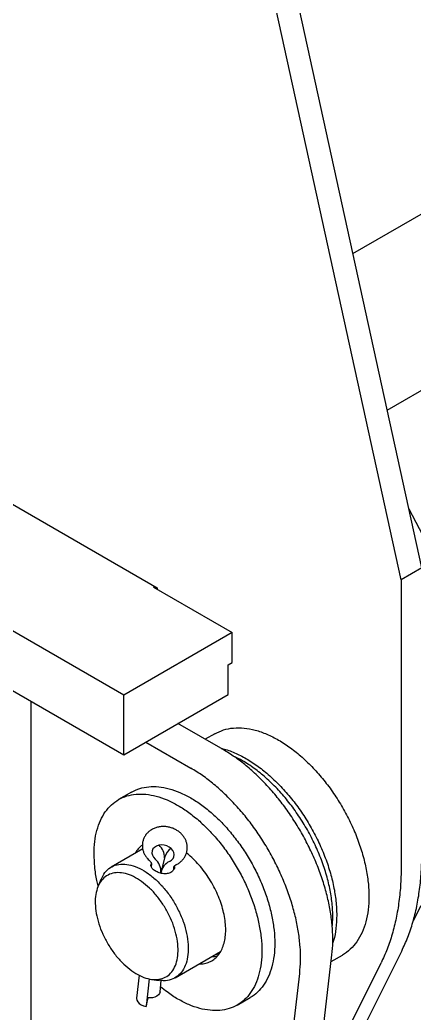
# Model space of a CAD drawing. Header units: millimetres. Extents: x 861 to 27901, y 673 to 17923.
# Drawn here: x 23913.1 to 24084.3, y 6502.3 to 6933.9 of the extents above; entities that cross this region are included whole.
import ezdxf

# ---------------------------------------------------------------- set-up
doc = ezdxf.new("R2010")
doc.units = ezdxf.units.MM
doc.header["$LTSCALE"] = 33.3

msp = doc.modelspace()

# ---------------------------------------------------------------- linework, layer by layer
at = {"color": 7, "linetype": 'Continuous', "lineweight": 25}
for p, q in [((24087.69, 6695.82), (24014.25, 7030.84)), ((24078.72, 6690.64), (24005.28, 7025.66)), ((24057.74, 6832.44), (24211.22, 6921.04)), ((24072.67, 6764.34), (24232.64, 6856.68)), ((23686.94, 6852.07), (23972.76, 6687.07)), ((23958.19, 6640.46), (23664.56, 6809.97)), ((23654.02, 6790.16), (23958.19, 6614.57)), ((24082.07, 6721.47), (24091.06, 6704.36)), ((24087.69, 6695.82), (24078.72, 6690.64)), ((24078.72, 6690.64), (24078.72, 6566.55)), ((23971.08, 6687.39), (23971.64, 6687.72)), ((23971.08, 6687.39), (24005.28, 6667.65)), ((23972.76, 6687.07), (23972.76, 6686.42)), ((24005.28, 6667.65), (23958.19, 6640.46)), ((24005.28, 6654.7), (24005.28, 6667.65)), ((24003.6, 6653.73), (24005.28, 6654.7)), ((24003.6, 6640.78), (24003.6, 6653.73)), ((23958.19, 6614.57), (24003.6, 6640.78)), ((23958.19, 6614.57), (23958.19, 6640.46)), ((23917.82, 6637.87), (23917.82, 6305.75)), ((24001.36, 6616.83), (23981.73, 6628.16)), ((23997.72, 6623.7), (23993.59, 6621.32)), ((23967.72, 6620.07), (23987.34, 6608.74)), ((23961.57, 6598.35), (23955.97, 6595.11)), ((23966.42, 6573.68), (23952.72, 6565.77)), ((23976.01, 6570.23), (23974.48, 6564.07)), ((23970.23, 6566.98), (23970.13, 6566.1)), ((23979.87, 6564.7), (23980, 6565.89)), ((23948.27, 6560.41), (23946.98, 6557.25)), ((23974.35, 6563.36), (23974.33, 6563.13)), ((24087.17, 6548.93), (24083.91, 6542.36)), ((23980.47, 6517.71), (24000.27, 6529.13)), ((24018.18, 6264), (24048.64, 6527.68)), ((24046.94, 6464.92), (24078.94, 6529.31)), ((24048.3, 6524.73), (24053.21, 6527.56)), ((24041.65, 6467.15), (24069.97, 6524.13)), ((23964.86, 6518.78), (23963.76, 6508.82)), ((23969.22, 6517.23), (23967.88, 6505.2)), ((24004.16, 6255.91), (24034.63, 6519.59)), ((23970.22, 6516.99), (23973.6, 6516.53)), ((23973.95, 6511.54), (23974.51, 6516.53)), ((23967.88, 6505.2), (23968.8, 6508.94)), ((24007.5, 6505.84), (24013.11, 6509.08))]:
    msp.add_line(p, q, dxfattribs=at)
at = {"color": 7, "linetype": 'Continuous', "lineweight": 25, "flags": 128}
for points in [[(23978.13, 6568.21), (23978.99, 6568.75), (23979.63, 6569.46), (23980.01, 6570.29), (23980.12, 6571.19), (23979.95, 6572.12), (23979.5, 6573.02), (23978.8, 6573.83), (23977.89, 6574.5), (23976.83, 6575.01), (23975.68, 6575.31), (23974.51, 6575.4), (23973.38, 6575.26), (23972.36, 6574.9), (23971.51, 6574.35), (23970.88, 6573.64), (23970.51, 6572.8), (23970.42, 6571.89), (23970.61, 6570.97), (23971.07, 6570.08), (23971.78, 6569.27)], [(23963.76, 6508.82), (23963.75, 6508.71), (23963.85, 6507.94), (23964.23, 6507.2), (23964.86, 6506.51), (23965.72, 6505.93), (23966.74, 6505.48), (23967.88, 6505.2)], [(23973.95, 6511.54), (23973.78, 6510.91), (23973.32, 6510.23), (23972.61, 6509.67), (23971.7, 6509.24), (23970.64, 6508.98), (23969.48, 6508.9), (23968.3, 6509)]]:
    msp.add_lwpolyline(points, dxfattribs=at)
at = {"color": 7, "linetype": 'Continuous', "lineweight": 25}
for centre, radius, start, end in [((23968.81, 6569.93), 7.09, 359.1063, 48.4833), ((23981.92, 6568.63), 6.12, 121.8325, 164.9072), ((23967.28, 6563.8), 7.09, 356.4222, 50.5846), ((23980.51, 6562.46), 6.22, 112.5383, 171.772)]:
    msp.add_arc(centre, radius, start, end, dxfattribs=at)
for points, knots in [([(23997.72, 6623.7), (23998.97, 6624.32), (24001.48, 6625.55), (24005.79, 6626.34), (24010.4, 6626.32), (24015.28, 6625.41), (24020.33, 6623.66), (24025.46, 6621.08), (24030.6, 6617.72), (24035.65, 6613.65), (24040.52, 6608.92), (24045.14, 6603.63), (24049.42, 6597.86), (24053.29, 6591.7), (24056.69, 6585.27), (24059.55, 6578.68), (24061.82, 6572.03), (24063.48, 6565.45), (24064.48, 6559.04), (24064.82, 6552.91), (24064.48, 6547.17), (24063.48, 6541.92), (24061.82, 6537.25), (24059.56, 6533.21), (24056.65, 6530), (24054.5, 6528.13), (24053.21, 6527.57), (24053.21, 6527.57)], [0, 0, 0, 0, 0.041641, 0.083308, 0.124974, 0.166641, 0.208308, 0.249974, 0.291641, 0.333308, 0.374974, 0.416641, 0.458308, 0.499974, 0.541641, 0.583308, 0.624974, 0.666641, 0.708308, 0.749974, 0.791641, 0.833308, 0.874974, 0.916641, 0.958308, 0.999974, 1, 1, 1, 1]), ([(24000.51, 6617.32), (24000.77, 6617.28), (24002.65, 6616.95), (24006.32, 6615.51), (24011.44, 6613), (24016.59, 6609.63), (24021.63, 6605.56), (24026.51, 6600.83), (24031.13, 6595.54), (24035.41, 6589.76), (24039.28, 6583.61), (24042.67, 6577.18), (24045.53, 6570.59), (24047.81, 6563.94), (24049.46, 6557.36), (24050.47, 6550.95), (24050.81, 6544.81), (24050.43, 6539.11), (24049.8, 6535.1), (24049.11, 6533.21), (24048.97, 6532.85)], [0, 0, 0, 0, 0.009765, 0.070775, 0.131786, 0.192796, 0.253806, 0.314817, 0.375827, 0.436838, 0.497848, 0.558859, 0.619869, 0.68088, 0.74189, 0.802901, 0.863911, 0.924922, 0.985932, 1, 1, 1, 1]), ([(24048.76, 6539.78), (24048.87, 6541.17), (24049.14, 6544.44), (24048.77, 6550.08), (24047.79, 6556.47), (24046.13, 6563.06), (24043.85, 6569.71), (24040.99, 6576.3), (24037.6, 6582.73), (24033.72, 6588.88), (24029.44, 6594.66), (24024.83, 6599.95), (24019.95, 6604.68), (24014.9, 6608.74), (24010.22, 6611.86), (24007.27, 6613.27), (24006.02, 6613.86)], [0, 0, 0, 0, 0.054797, 0.129036, 0.203275, 0.277513, 0.351752, 0.425991, 0.500229, 0.574468, 0.648707, 0.722945, 0.797184, 0.871423, 0.945662, 1, 1, 1, 1]), ([(23961.57, 6598.35), (23962.74, 6598.92), (23965.07, 6600.07), (23969.07, 6600.8), (23973.35, 6600.78), (23977.88, 6599.94), (23982.57, 6598.31), (23987.34, 6595.92), (23992.11, 6592.8), (23996.8, 6589.02), (24001.33, 6584.63), (24005.61, 6579.71), (24009.59, 6574.35), (24013.18, 6568.64), (24016.33, 6562.67), (24018.99, 6556.54), (24021.1, 6550.37), (24022.64, 6544.26), (24023.57, 6538.31), (24023.89, 6532.62), (24023.57, 6527.29), (24022.64, 6522.41), (24021.1, 6518.08), (24019, 6514.33), (24016.3, 6511.35), (24014.3, 6509.6), (24013.11, 6509.08), (24013.11, 6509.08)], [0, 0, 0, 0, 0.041641, 0.083308, 0.124974, 0.166641, 0.208308, 0.249974, 0.291641, 0.333308, 0.374974, 0.416641, 0.458308, 0.499974, 0.541641, 0.583308, 0.624974, 0.666641, 0.708308, 0.749974, 0.791641, 0.833308, 0.874974, 0.916641, 0.958308, 0.999974, 1, 1, 1, 1]), ([(23945.29, 6571.51), (23945.35, 6573.32), (23945.47, 6576.92), (23946.44, 6581.77), (23947.97, 6586.12), (23950.09, 6589.85), (23952.74, 6592.91), (23955.89, 6595.24), (23959.49, 6596.8), (23963.46, 6597.57), (23967.75, 6597.54), (23972.28, 6596.7), (23976.96, 6595.07), (23981.73, 6592.68), (23986.5, 6589.56), (23991.19, 6585.78), (23995.72, 6581.39), (24000.01, 6576.48), (24003.98, 6571.11), (24007.58, 6565.4), (24010.73, 6559.43), (24013.38, 6553.31), (24015.5, 6547.14), (24017.03, 6541.02), (24017.97, 6535.07), (24018.28, 6529.38), (24017.97, 6524.05), (24017.03, 6519.18), (24015.5, 6514.84), (24013.38, 6511.11), (24010.73, 6508.05), (24007.58, 6505.72), (24003.98, 6504.15), (24000.01, 6503.38), (23995.72, 6503.41), (23991.19, 6504.25), (23986.5, 6505.88), (23981.74, 6508.29), (23977.6, 6510.92), (23975.12, 6512.98), (23974.2, 6513.75)], [0, 0, 0, 0, 0.026599, 0.053199, 0.079798, 0.106398, 0.132997, 0.159597, 0.186196, 0.212796, 0.239395, 0.265994, 0.292594, 0.319193, 0.345793, 0.372392, 0.398992, 0.425591, 0.452191, 0.47879, 0.505389, 0.531989, 0.558588, 0.585188, 0.611787, 0.638387, 0.664986, 0.691586, 0.718185, 0.744784, 0.771384, 0.797983, 0.824583, 0.851182, 0.877782, 0.904381, 0.930981, 0.95758, 0.984179, 1, 1, 1, 1]), ([(23985.8, 6574.28), (23985.78, 6574.67), (23985.73, 6575.52), (23985.39, 6576.8), (23984.84, 6578.09), (23984.06, 6579.29), (23983.09, 6580.39), (23981.93, 6581.35), (23980.62, 6582.16), (23979.17, 6582.79), (23977.64, 6583.21), (23976.04, 6583.42), (23974.43, 6583.39), (23972.84, 6583.12), (23971.32, 6582.61), (23969.98, 6581.89), (23968.8, 6580.98), (23967.82, 6579.9), (23967.04, 6578.65), (23966.52, 6577.3), (23966.26, 6575.92), (23966.24, 6574.52), (23966.47, 6573.16), (23966.92, 6571.84), (23967.6, 6570.59), (23968.37, 6569.54), (23968.99, 6568.97), (23969.25, 6568.73)], [0, 0, 0, 0, 0.0329925, 0.0716393, 0.1104764, 0.1498706, 0.190005, 0.2309271, 0.2725539, 0.314739, 0.3573615, 0.4003698, 0.4437555, 0.4874645, 0.5313075, 0.574937, 0.613425, 0.6554646, 0.6965645, 0.73667, 0.7759882, 0.814787, 0.8533446, 0.8920093, 0.9310976, 0.97085, 1, 1, 1, 1]), ([(23966.29, 6575.31), (23965.95, 6575.07), (23964.99, 6574.41), (23963.95, 6573.23), (23963.38, 6572.16), (23963.2, 6571.82)], [0, 0, 0, 0, 0.277795, 0.767567, 1, 1, 1, 1]), ([(23980.97, 6566.87), (23981.13, 6566.93), (23981.72, 6567.18), (23982.63, 6567.81), (23983.69, 6568.75), (23984.58, 6569.89), (23985.26, 6571.18), (23985.67, 6572.52), (23985.8, 6573.57), (23985.8, 6574.14), (23985.8, 6574.28)], [0, 0, 0, 0, 0.054771, 0.2031776, 0.349078, 0.5080346, 0.6634, 0.8152352, 0.9575023, 1, 1, 1, 1]), ([(23947.12, 6557.59), (23946.91, 6558.37), (23946.18, 6561.18), (23945.49, 6565.9), (23945.36, 6569.64), (23945.29, 6571.51)], [0, 0, 0, 0, 0.159477, 0.579739, 1, 1, 1, 1]), ([(23990.95, 6523.75), (23991.34, 6523.74), (23992.55, 6523.7), (23994.39, 6524.12), (23996.45, 6524.99), (23998.24, 6526.33), (23999.75, 6528.07), (24000.95, 6530.19), (24001.83, 6532.66), (24002.36, 6535.44), (24002.54, 6538.47), (24002.36, 6541.71), (24001.83, 6545.09), (24000.95, 6548.58), (23999.75, 6552.09), (23998.24, 6555.57), (23996.44, 6558.97), (23994.4, 6562.22), (23992.14, 6565.28), (23989.69, 6568.07), (23987.44, 6570.29), (23985.99, 6571.43), (23985.43, 6571.87)], [0, 0, 0, 0, 0.0249032, 0.0772426, 0.1295821, 0.1819215, 0.234261, 0.2866004, 0.3389399, 0.3912793, 0.4436188, 0.4959582, 0.5482977, 0.6006371, 0.6529766, 0.705316, 0.7576555, 0.8099949, 0.8623344, 0.9146738, 0.9670133, 1, 1, 1, 1]), ([(23948.33, 6560.34), (23948.69, 6561.17), (23949.52, 6563.11), (23951.63, 6565.23), (23954.4, 6566.72), (23957.67, 6567.24), (23961.28, 6566.76), (23965.1, 6565.38), (23967.67, 6563.71), (23968.95, 6562.88)], [0, 0, 0, 0, 0.111655, 0.259713, 0.40777, 0.555828, 0.703885, 0.851943, 1, 1, 1, 1]), ([(23969.24, 6568.71), (23969.33, 6568.63), (23969.6, 6568.37), (23969.94, 6567.93), (23970.16, 6567.48), (23970.24, 6567.15), (23970.23, 6567.04), (23970.23, 6566.98)], [0, 0, 0, 0, 0.096945, 0.305608, 0.51969, 0.747284, 1, 1, 1, 1]), ([(23971.47, 6564.33), (23971.06, 6564.69), (23970.23, 6565.41), (23969.82, 6566.47), (23970.09, 6567.06), (23970.2, 6567.29)], [0, 0, 0, 0, 0.381952, 0.764192, 1, 1, 1, 1]), ([(23980.15, 6566.22), (23980.18, 6566.11), (23980.36, 6565.54), (23979.93, 6564.45), (23979.11, 6563.8), (23978.69, 6563.47)], [0, 0, 0, 0, 0.098365, 0.549358, 1, 1, 1, 1]), ([(23980, 6565.89), (23980.01, 6565.91), (23980.02, 6565.99), (23980.06, 6566.11), (23980.23, 6566.34), (23980.53, 6566.6), (23980.84, 6566.77), (23980.98, 6566.84)], [0, 0, 0, 0, 0.103753, 0.395583, 0.629574, 0.840584, 1, 1, 1, 1]), ([(23968.95, 6562.88), (23970.22, 6561.88), (23972.75, 6559.9), (23976.29, 6556), (23979.46, 6551.62), (23982.14, 6546.84), (23984.21, 6541.87), (23985.62, 6536.9), (23986.29, 6532.11), (23986.2, 6527.69), (23985.36, 6523.8), (23983.8, 6520.62), (23981.59, 6518.23), (23978.78, 6516.79), (23976.06, 6516.23), (23974.2, 6516.54), (23973.56, 6516.65)], [0, 0, 0, 0, 0.073909, 0.147818, 0.221728, 0.295637, 0.369546, 0.443455, 0.517364, 0.591274, 0.665183, 0.739092, 0.813001, 0.886911, 0.96082, 1, 1, 1, 1]), ([(23978.69, 6563.47), (23978.16, 6563.25), (23977.1, 6562.8), (23975.08, 6562.85), (23973.06, 6563.37), (23972, 6564.01), (23971.47, 6564.33)], [0, 0, 0, 0, 0.249902, 0.499998, 0.750093, 1, 1, 1, 1]), ([(23996.55, 6526.99), (23996.95, 6526.97), (23997.77, 6526.93), (23998.51, 6527.11), (23998.9, 6527.21)], [0, 0, 0, 0, 0.474339, 1, 1, 1, 1]), ([(23999.81, 6528.33), (23999.41, 6528.12), (23998.87, 6527.84), (23998.21, 6527.84), (23998.03, 6527.84)], [0, 0, 0, 0, 0.731621, 1, 1, 1, 1])]:
    msp.add_open_spline(points, degree=3, knots=knots, dxfattribs=at)
for points in [[(24048.64, 6527.68), (24048.8, 6529.52), (24049.11, 6533.21), (24048.91, 6539.17), (24048.21, 6545.35), (24046.98, 6551.73), (24045.23, 6558.22), (24042.99, 6564.74), (24040.29, 6571.24), (24037.15, 6577.63), (24033.61, 6583.84), (24029.7, 6589.8), (24025.48, 6595.45), (24020.99, 6600.72), (24016.28, 6605.56), (24011.4, 6609.9), (24006.41, 6613.74), (24003.04, 6615.8), (24001.36, 6616.83)], [(24034.63, 6519.59), (24034.78, 6521.43), (24035.1, 6525.12), (24034.89, 6531.08), (24034.19, 6537.26), (24032.96, 6543.64), (24031.22, 6550.12), (24028.98, 6556.65), (24026.27, 6563.15), (24023.13, 6569.54), (24019.59, 6575.75), (24015.69, 6581.71), (24011.47, 6587.36), (24006.97, 6592.63), (24002.26, 6597.47), (23997.38, 6601.81), (23992.39, 6605.65), (23989.02, 6607.71), (23987.34, 6608.74)], [(24078.94, 6529.31), (24079.86, 6531.29), (24081.69, 6535.24), (24083.85, 6541.75), (24085.57, 6548.67), (24086.78, 6556), (24087.55, 6563.66), (24087.65, 6569.04), (24087.69, 6571.73)], [(24078.72, 6566.55), (24078.68, 6563.86), (24078.58, 6558.48), (24077.81, 6550.82), (24076.6, 6543.49), (24074.88, 6536.58), (24072.72, 6530.06), (24070.89, 6526.11), (24069.97, 6524.13)], [(23965.95, 6559.51), (23967.11, 6558.6), (23969.44, 6556.78), (23972.68, 6553.21), (23975.6, 6549.19), (23978.05, 6544.8), (23979.96, 6540.24), (23981.24, 6535.68), (23981.86, 6531.28), (23981.78, 6527.23), (23981.01, 6523.67), (23979.58, 6520.74), (23977.54, 6518.56), (23974.98, 6517.2), (23971.98, 6516.73), (23968.67, 6517.15), (23965.17, 6518.46), (23961.62, 6520.6), (23958.15, 6523.49), (23954.9, 6527.02), (23951.99, 6531.06), (23949.54, 6535.44), (23947.63, 6540), (23946.34, 6544.56), (23945.73, 6548.96), (23945.8, 6553.01), (23946.57, 6556.58), (23948.01, 6559.5), (23950.04, 6561.69), (23952.61, 6563.04), (23955.61, 6563.52), (23958.92, 6563.08), (23962.42, 6561.81), (23964.78, 6560.28), (23965.95, 6559.51)]]:
    msp.add_open_spline(points, degree=3, dxfattribs=at)

doc.saveas('drawing.dxf')
